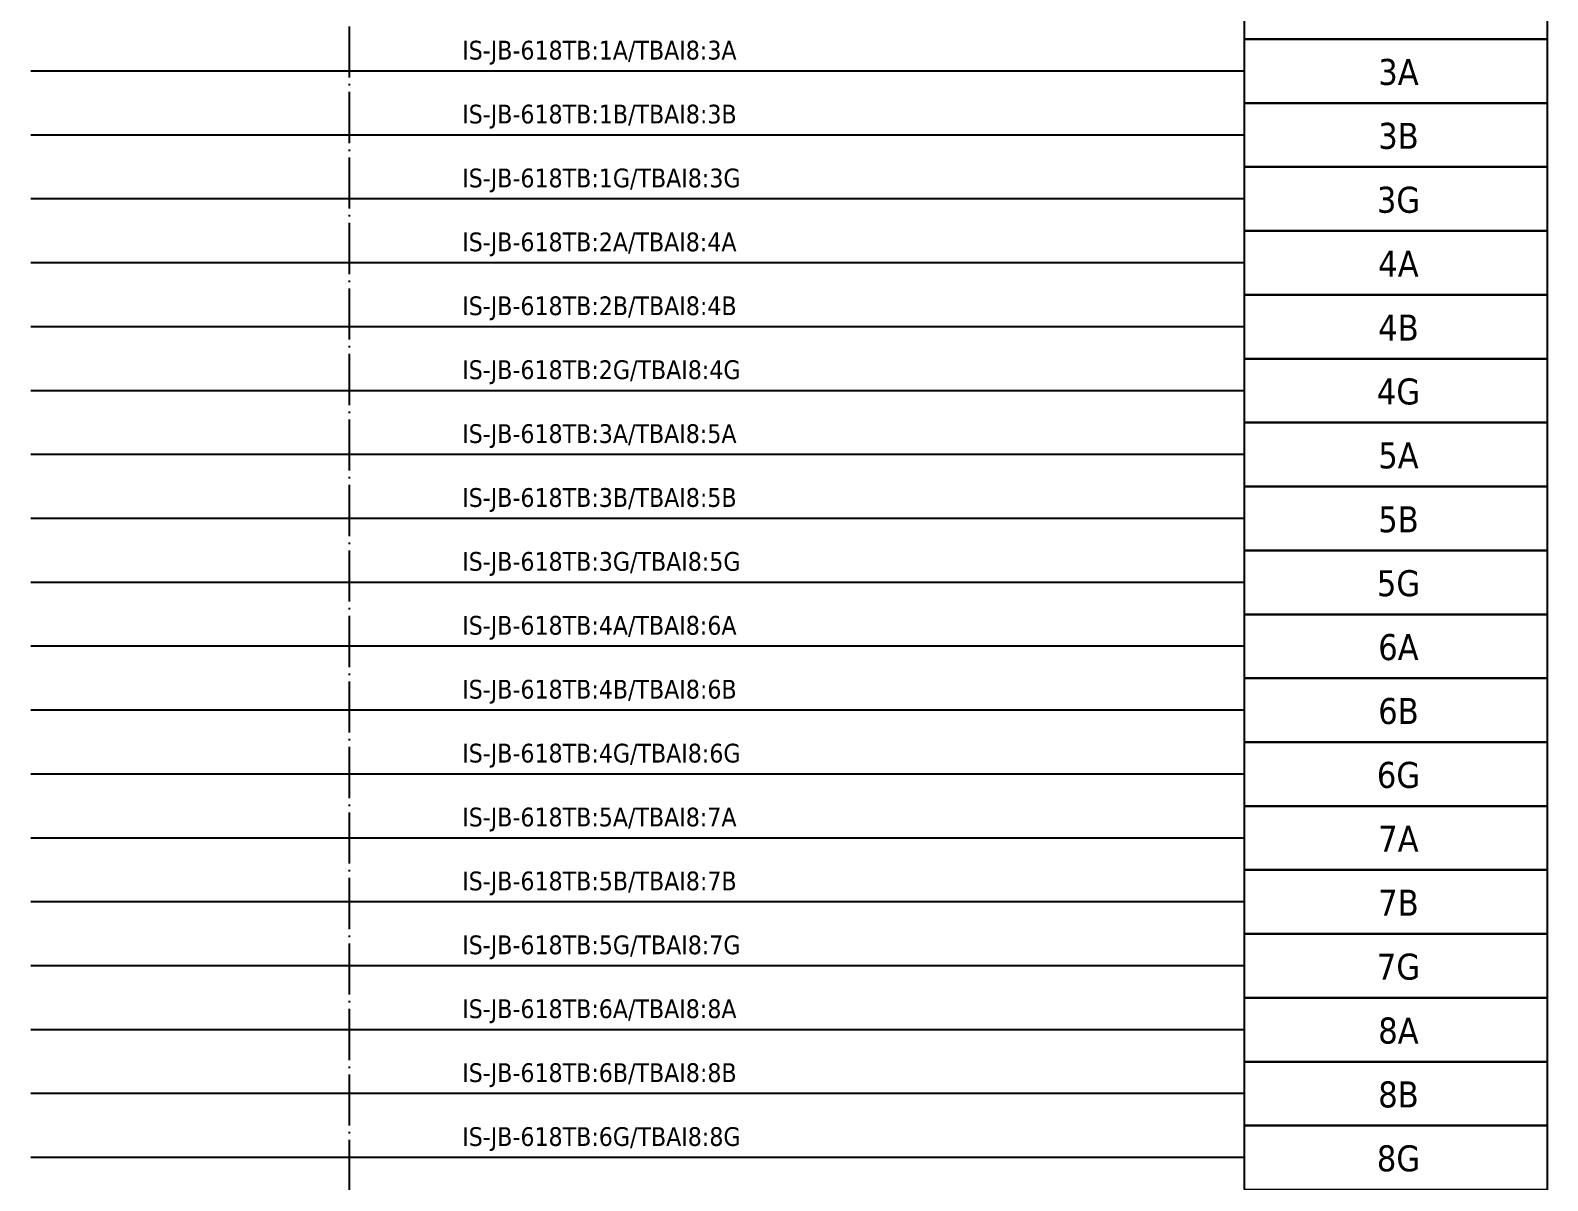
# Model space of a CAD drawing. Header units: millimetres. Extents: x 0 to 1792788, y -13 to 262234.
# Drawn here: x 89 to 184, y 151.6 to 223.6 of the extents above; entities that cross this region are included whole.
import ezdxf
from ezdxf.enums import TextEntityAlignment as Align

# ---------------------------------------------------------------- set-up
doc = ezdxf.new("R2010")
doc.units = ezdxf.units.MM
doc.linetypes.add('EPL_DASHDOT', pattern=[1, 0.8, -0.1, 0, -0.1])
for name, color, linetype, lineweight in [('EPLAN300', 5, 'Continuous', 25), ('EPLAN307', 134, 'EPL_DASHDOT', 25), ('EPLAN311', 7, 'Continuous', 25), ('EPLAN400', 5, 'Continuous', 35), ('EPLAN405', 7, 'Continuous', 25), ('EPLAN421', 5, 'Continuous', 35), ('EPLAN433', 251, 'Continuous', 35), ('EPLAN500', 7, 'Continuous', 35), ('EPLAN501', 7, 'Continuous', 35), ('EPLAN502', 7, 'Continuous', 35), ('EPLAN503', 7, 'Continuous', 35), ('EPLAN504', 7, 'Continuous', 35)]:
    doc.layers.add(name, color=color, linetype=linetype, lineweight=lineweight)
doc.styles.add('Tahoma', font='')
doc.styles.get('Tahoma').set_extended_font_data('Tahoma')

# ---------------------------------------------------------------- blocks, each defined once
blk = doc.blocks.new('EPLSYM_LibrarySPECIAL_en_US_Symbol427_Variant5_Placement1_4')
at = {"layer": 'EPLAN421', "color": 5, "style": 'Tahoma'}
for tag, p in [('17_20029[1]', (-0.9525, 3.335)), ('17_20029[2]', (20.0025, 3.335))]:
    blk.add_attdef(tag, text='', height=1.1739, dxfattribs=at).set_placement(p, align=Align.BOTTOM_RIGHT)
at = {"layer": 'EPLAN433', "color": 251, "style": 'Tahoma'}
blk.add_attdef('17_20406_1', text='', height=1.6254, dxfattribs=at).set_placement((0.9525, 1.5875), align=Align.BOTTOM_RIGHT)
blk.add_attdef('17_20406', text='', height=1.6254, dxfattribs=at).set_placement((0.9525, 1.5875), align=Align.BOTTOM_LEFT)
blk = doc.blocks.new('EPLSYM_LibrarySPECIAL_en_US_Symbol427_Variant5_Placement1_5')
at = {"layer": 'EPLAN421', "color": 5, "style": 'Tahoma'}
for tag, p in [('17_20029[1]', (-0.9525, 3.335)), ('17_20029[2]', (20.0025, 3.335))]:
    blk.add_attdef(tag, text='', height=1.1739, dxfattribs=at).set_placement(p, align=Align.BOTTOM_RIGHT)
at = {"layer": 'EPLAN433', "color": 251, "style": 'Tahoma'}
blk.add_attdef('17_20406_1', text='', height=1.6254, dxfattribs=at).set_placement((0.9525, 1.5875), align=Align.BOTTOM_RIGHT)
blk.add_attdef('17_20406', text='', height=1.6254, dxfattribs=at).set_placement((0.9525, 1.5875), align=Align.BOTTOM_LEFT)
blk = doc.blocks.new('EPLSYM_LibrarySPECIAL_en_US_Symbol427_Variant5_Placement1_6')
at = {"layer": 'EPLAN421', "color": 5, "style": 'Tahoma'}
for tag, p in [('17_20029[1]', (-0.9525, 3.335)), ('17_20029[2]', (20.0025, 3.335))]:
    blk.add_attdef(tag, text='', height=1.1739, dxfattribs=at).set_placement(p, align=Align.BOTTOM_RIGHT)
at = {"layer": 'EPLAN433', "color": 251, "style": 'Tahoma'}
blk.add_attdef('17_20406_1', text='', height=1.6254, dxfattribs=at).set_placement((0.9525, 1.5875), align=Align.BOTTOM_RIGHT)
blk.add_attdef('17_20406', text='', height=1.6254, dxfattribs=at).set_placement((0.9525, 1.5875), align=Align.BOTTOM_LEFT)
blk = doc.blocks.new('EPLSYM_LibrarySPECIAL_en_US_Symbol427_Variant5_Placement1_7')
at = {"layer": 'EPLAN421', "color": 5, "style": 'Tahoma'}
for tag, p in [('17_20029[1]', (-0.9525, 3.335)), ('17_20029[2]', (20.0025, 3.335))]:
    blk.add_attdef(tag, text='', height=1.1739, dxfattribs=at).set_placement(p, align=Align.BOTTOM_RIGHT)
at = {"layer": 'EPLAN433', "color": 251, "style": 'Tahoma'}
blk.add_attdef('17_20406_1', text='', height=1.6254, dxfattribs=at).set_placement((0.9525, 1.5875), align=Align.BOTTOM_RIGHT)
blk.add_attdef('17_20406', text='', height=1.6254, dxfattribs=at).set_placement((0.9525, 1.5875), align=Align.BOTTOM_LEFT)
blk = doc.blocks.new('EPLSYM_LibrarySPECIAL_en_US_Symbol427_Variant5_Placement1_8')
at = {"layer": 'EPLAN421', "color": 5, "style": 'Tahoma'}
for tag, p in [('17_20029[1]', (-0.9525, 3.335)), ('17_20029[2]', (20.0025, 3.335))]:
    blk.add_attdef(tag, text='', height=1.1739, dxfattribs=at).set_placement(p, align=Align.BOTTOM_RIGHT)
at = {"layer": 'EPLAN433', "color": 251, "style": 'Tahoma'}
blk.add_attdef('17_20406_1', text='', height=1.6254, dxfattribs=at).set_placement((0.9525, 1.5875), align=Align.BOTTOM_RIGHT)
blk.add_attdef('17_20406', text='', height=1.6254, dxfattribs=at).set_placement((0.9525, 1.5875), align=Align.BOTTOM_LEFT)
blk = doc.blocks.new('EPLSYM_LibrarySPECIAL_en_US_Symbol427_Variant5_Placement1_9')
at = {"layer": 'EPLAN421', "color": 5, "style": 'Tahoma'}
for tag, p in [('17_20029[1]', (-0.9525, 3.335)), ('17_20029[2]', (20.0025, 3.335))]:
    blk.add_attdef(tag, text='', height=1.1739, dxfattribs=at).set_placement(p, align=Align.BOTTOM_RIGHT)
at = {"layer": 'EPLAN433', "color": 251, "style": 'Tahoma'}
blk.add_attdef('17_20406_1', text='', height=1.6254, dxfattribs=at).set_placement((0.9525, 1.5875), align=Align.BOTTOM_RIGHT)
blk.add_attdef('17_20406', text='', height=1.6254, dxfattribs=at).set_placement((0.9525, 1.5875), align=Align.BOTTOM_LEFT)
blk = doc.blocks.new('EPLSYM_LibrarySPECIAL_en_US_Symbol427_Variant5_Placement1_10')
at = {"layer": 'EPLAN421', "color": 5, "style": 'Tahoma'}
for tag, p in [('17_20029[1]', (-0.9525, 3.335)), ('17_20029[2]', (20.0025, 3.335))]:
    blk.add_attdef(tag, text='', height=1.1739, dxfattribs=at).set_placement(p, align=Align.BOTTOM_RIGHT)
at = {"layer": 'EPLAN433', "color": 251, "style": 'Tahoma'}
blk.add_attdef('17_20406_1', text='', height=1.6254, dxfattribs=at).set_placement((0.9525, 1.5875), align=Align.BOTTOM_RIGHT)
blk.add_attdef('17_20406', text='', height=1.6254, dxfattribs=at).set_placement((0.9525, 1.5875), align=Align.BOTTOM_LEFT)
blk = doc.blocks.new('EPLSYM_LibrarySPECIAL_en_US_Symbol427_Variant5_Placement1_11')
at = {"layer": 'EPLAN421', "color": 5, "style": 'Tahoma'}
for tag, p in [('17_20029[1]', (-0.9525, 3.335)), ('17_20029[2]', (20.0025, 3.335))]:
    blk.add_attdef(tag, text='', height=1.1739, dxfattribs=at).set_placement(p, align=Align.BOTTOM_RIGHT)
at = {"layer": 'EPLAN433', "color": 251, "style": 'Tahoma'}
blk.add_attdef('17_20406_1', text='', height=1.6254, dxfattribs=at).set_placement((0.9525, 1.5875), align=Align.BOTTOM_RIGHT)
blk.add_attdef('17_20406', text='', height=1.6254, dxfattribs=at).set_placement((0.9525, 1.5875), align=Align.BOTTOM_LEFT)
blk = doc.blocks.new('EPLSYM_LibrarySPECIAL_en_US_Symbol427_Variant5_Placement1_12')
at = {"layer": 'EPLAN421', "color": 5, "style": 'Tahoma'}
for tag, p in [('17_20029[1]', (-0.9525, 3.335)), ('17_20029[2]', (20.0025, 3.335))]:
    blk.add_attdef(tag, text='', height=1.1739, dxfattribs=at).set_placement(p, align=Align.BOTTOM_RIGHT)
at = {"layer": 'EPLAN433', "color": 251, "style": 'Tahoma'}
blk.add_attdef('17_20406_1', text='', height=1.6254, dxfattribs=at).set_placement((0.9525, 1.5875), align=Align.BOTTOM_RIGHT)
blk.add_attdef('17_20406', text='', height=1.6254, dxfattribs=at).set_placement((0.9525, 1.5875), align=Align.BOTTOM_LEFT)
blk = doc.blocks.new('EPLSYM_LibrarySPECIAL_en_US_Symbol427_Variant5_Placement1_13')
at = {"layer": 'EPLAN421', "color": 5, "style": 'Tahoma'}
for tag, p in [('17_20029[1]', (-0.9525, 3.335)), ('17_20029[2]', (20.0025, 3.335))]:
    blk.add_attdef(tag, text='', height=1.1739, dxfattribs=at).set_placement(p, align=Align.BOTTOM_RIGHT)
at = {"layer": 'EPLAN433', "color": 251, "style": 'Tahoma'}
blk.add_attdef('17_20406_1', text='', height=1.6254, dxfattribs=at).set_placement((0.9525, 1.5875), align=Align.BOTTOM_RIGHT)
blk.add_attdef('17_20406', text='', height=1.6254, dxfattribs=at).set_placement((0.9525, 1.5875), align=Align.BOTTOM_LEFT)
blk = doc.blocks.new('EPLSYM_LibrarySPECIAL_en_US_Symbol427_Variant5_Placement1_14')
at = {"layer": 'EPLAN421', "color": 5, "style": 'Tahoma'}
for tag, p in [('17_20029[1]', (-0.9525, 3.335)), ('17_20029[2]', (20.0025, 3.335))]:
    blk.add_attdef(tag, text='', height=1.1739, dxfattribs=at).set_placement(p, align=Align.BOTTOM_RIGHT)
at = {"layer": 'EPLAN433', "color": 251, "style": 'Tahoma'}
blk.add_attdef('17_20406_1', text='', height=1.6254, dxfattribs=at).set_placement((0.9525, 1.5875), align=Align.BOTTOM_RIGHT)
blk.add_attdef('17_20406', text='', height=1.6254, dxfattribs=at).set_placement((0.9525, 1.5875), align=Align.BOTTOM_LEFT)
blk = doc.blocks.new('EPLSYM_LibrarySPECIAL_en_US_Symbol427_Variant5_Placement1_15')
at = {"layer": 'EPLAN421', "color": 5, "style": 'Tahoma'}
for tag, p in [('17_20029[1]', (-0.9525, 3.335)), ('17_20029[2]', (20.0025, 3.335))]:
    blk.add_attdef(tag, text='', height=1.1739, dxfattribs=at).set_placement(p, align=Align.BOTTOM_RIGHT)
at = {"layer": 'EPLAN433', "color": 251, "style": 'Tahoma'}
blk.add_attdef('17_20406_1', text='', height=1.6254, dxfattribs=at).set_placement((0.9525, 1.5875), align=Align.BOTTOM_RIGHT)
blk.add_attdef('17_20406', text='', height=1.6254, dxfattribs=at).set_placement((0.9525, 1.5875), align=Align.BOTTOM_LEFT)
blk = doc.blocks.new('EPLSYM_LibrarySPECIAL_en_US_Symbol427_Variant5_Placement1_33')
at = {"layer": 'EPLAN421', "color": 5, "style": 'Tahoma'}
for tag, p in [('17_20029[1]', (-0.9525, 3.335)), ('17_20029[2]', (20.0025, 3.335))]:
    blk.add_attdef(tag, text='', height=1.1739, dxfattribs=at).set_placement(p, align=Align.BOTTOM_RIGHT)
at = {"layer": 'EPLAN433', "color": 251, "style": 'Tahoma'}
blk.add_attdef('17_20406_1', text='', height=1.6254, dxfattribs=at).set_placement((0.9525, 1.5875), align=Align.BOTTOM_RIGHT)
blk.add_attdef('17_20406', text='', height=1.6254, dxfattribs=at).set_placement((0.9525, 1.5875), align=Align.BOTTOM_LEFT)
blk = doc.blocks.new('EPLSYM_LibrarySPECIAL_en_US_Symbol427_Variant5_Placement1_34')
at = {"layer": 'EPLAN421', "color": 5, "style": 'Tahoma'}
for tag, p in [('17_20029[1]', (-0.9525, 3.335)), ('17_20029[2]', (20.0025, 3.335))]:
    blk.add_attdef(tag, text='', height=1.1739, dxfattribs=at).set_placement(p, align=Align.BOTTOM_RIGHT)
at = {"layer": 'EPLAN433', "color": 251, "style": 'Tahoma'}
blk.add_attdef('17_20406_1', text='', height=1.6254, dxfattribs=at).set_placement((0.9525, 1.5875), align=Align.BOTTOM_RIGHT)
blk.add_attdef('17_20406', text='', height=1.6254, dxfattribs=at).set_placement((0.9525, 1.5875), align=Align.BOTTOM_LEFT)
blk = doc.blocks.new('EPLSYM_LibrarySPECIAL_en_US_Symbol427_Variant5_Placement1_35')
at = {"layer": 'EPLAN421', "color": 5, "style": 'Tahoma'}
for tag, p in [('17_20029[1]', (-0.9525, 3.335)), ('17_20029[2]', (20.0025, 3.335))]:
    blk.add_attdef(tag, text='', height=1.1739, dxfattribs=at).set_placement(p, align=Align.BOTTOM_RIGHT)
at = {"layer": 'EPLAN433', "color": 251, "style": 'Tahoma'}
blk.add_attdef('17_20406_1', text='', height=1.6254, dxfattribs=at).set_placement((0.9525, 1.5875), align=Align.BOTTOM_RIGHT)
blk.add_attdef('17_20406', text='', height=1.6254, dxfattribs=at).set_placement((0.9525, 1.5875), align=Align.BOTTOM_LEFT)
blk = doc.blocks.new('EPLSYM_LibrarySPECIAL_en_US_Symbol427_Variant5_Placement1_36')
at = {"layer": 'EPLAN421', "color": 5, "style": 'Tahoma'}
for tag, p in [('17_20029[1]', (-0.9525, 3.335)), ('17_20029[2]', (20.0025, 3.335))]:
    blk.add_attdef(tag, text='', height=1.1739, dxfattribs=at).set_placement(p, align=Align.BOTTOM_RIGHT)
at = {"layer": 'EPLAN433', "color": 251, "style": 'Tahoma'}
blk.add_attdef('17_20406_1', text='', height=1.6254, dxfattribs=at).set_placement((0.9525, 1.5875), align=Align.BOTTOM_RIGHT)
blk.add_attdef('17_20406', text='', height=1.6254, dxfattribs=at).set_placement((0.9525, 1.5875), align=Align.BOTTOM_LEFT)
blk = doc.blocks.new('EPLSYM_LibrarySPECIAL_en_US_Symbol427_Variant5_Placement1_37')
at = {"layer": 'EPLAN421', "color": 5, "style": 'Tahoma'}
for tag, p in [('17_20029[1]', (-0.9525, 3.335)), ('17_20029[2]', (20.0025, 3.335))]:
    blk.add_attdef(tag, text='', height=1.1739, dxfattribs=at).set_placement(p, align=Align.BOTTOM_RIGHT)
at = {"layer": 'EPLAN433', "color": 251, "style": 'Tahoma'}
blk.add_attdef('17_20406_1', text='', height=1.6254, dxfattribs=at).set_placement((0.9525, 1.5875), align=Align.BOTTOM_RIGHT)
blk.add_attdef('17_20406', text='', height=1.6254, dxfattribs=at).set_placement((0.9525, 1.5875), align=Align.BOTTOM_LEFT)
blk = doc.blocks.new('EPLSYM_LibrarySPECIAL_en_US_Symbol427_Variant5_Placement1_38')
at = {"layer": 'EPLAN421', "color": 5, "style": 'Tahoma'}
for tag, p in [('17_20029[1]', (-0.9525, 3.335)), ('17_20029[2]', (20.0025, 3.335))]:
    blk.add_attdef(tag, text='', height=1.1739, dxfattribs=at).set_placement(p, align=Align.BOTTOM_RIGHT)
at = {"layer": 'EPLAN433', "color": 251, "style": 'Tahoma'}
blk.add_attdef('17_20406_1', text='', height=1.6254, dxfattribs=at).set_placement((0.9525, 1.5875), align=Align.BOTTOM_RIGHT)
blk.add_attdef('17_20406', text='', height=1.6254, dxfattribs=at).set_placement((0.9525, 1.5875), align=Align.BOTTOM_LEFT)
blk = doc.blocks.new('EPLSYM_LibrarySPECIAL_Symbol308_Variant0_Placement0')
at = {"layer": 'EPLAN405', "color": 7, "style": 'Tahoma'}
for tag, p in [('17_31011', (1.5, 6.35)), ('17_31002', (1.5, 0.5))]:
    blk.add_attdef(tag, text='', height=1.174, dxfattribs=at).set_placement(p, align=Align.BOTTOM_LEFT)
for tag, p in [('17_31004', (1.5, 4.4)), ('17_31003', (1.5, 2.45))]:
    blk.add_attdef(tag, p, '', height=1.174, dxfattribs=at)
blk = doc.blocks.new('EPLSYM_LibrarySPECIAL_Symbol2_Variant0_Placement1_18')
at = {"layer": 'EPLAN307', "lineweight": 25, "ltscale": 4}
blk.add_lwpolyline([(0, -114), (106, -114), (106, 0), (0, 0)], close=True, dxfattribs=at)
at = {"layer": 'EPLAN400', "color": 5, "style": 'Tahoma'}
blk.add_attdef('88_20010', text='', height=2.2575, dxfattribs=at).set_placement((-1.5, -0.9515), align=Align.TOP_RIGHT)
at = {"layer": 'EPLAN500', "color": 7, "style": 'Tahoma'}
blk.add_attdef('88_20027', text='', height=1.6254, dxfattribs=at).set_placement((-1.5, -4.57508), align=Align.TOP_RIGHT)
at = {"layer": 'EPLAN501', "color": 7, "style": 'Tahoma'}
blk.add_attdef('88_20011', text='', height=1.6254, dxfattribs=at).set_placement((-1.5, -9.97508), align=Align.TOP_RIGHT)
at = {"layer": 'EPLAN502', "color": 7, "style": 'Tahoma'}
blk.add_attdef('88_20025', text='', height=1.6254, dxfattribs=at).set_placement((-1.5, -12.67508), align=Align.TOP_RIGHT)
at = {"layer": 'EPLAN503', "color": 7, "style": 'Tahoma'}
blk.add_attdef('88_20024', text='', height=1.6254, dxfattribs=at).set_placement((-1.5, -15.37508), align=Align.TOP_RIGHT)
at = {"layer": 'EPLAN504', "color": 7, "style": 'Tahoma'}
blk.add_attdef('88_20901[1]', text='', height=1.6254, dxfattribs=at).set_placement((-1.5, -7.27508), align=Align.TOP_RIGHT)

msp = doc.modelspace()

# ---------------------------------------------------------------- linework, layer by layer
at = {"layer": 'EPLAN300', "color": 3, "lineweight": 25, "ltscale": 4}
for points in [[(165, 223), (184, 223), (184, 227), (165, 227)], [(165, 211), (184, 211), (184, 215), (165, 215)], [(165, 199), (184, 199), (184, 203), (165, 203)], [(165, 187), (184, 187), (184, 191), (165, 191)], [(165, 175), (184, 175), (184, 179), (165, 179)], [(165, 163), (184, 163), (184, 167), (165, 167)], [(165, 151), (184, 151), (184, 155), (165, 155)]]:
    msp.add_lwpolyline(points, close=True, dxfattribs=at)
at = {"layer": 'EPLAN300', "lineweight": 25, "ltscale": 4}
for points in [[(165, 219), (184, 219), (184, 223), (165, 223)], [(165, 215), (184, 215), (184, 219), (165, 219)], [(165, 207), (184, 207), (184, 211), (165, 211)], [(165, 203), (184, 203), (184, 207), (165, 207)], [(165, 195), (184, 195), (184, 199), (165, 199)], [(165, 191), (184, 191), (184, 195), (165, 195)], [(165, 183), (184, 183), (184, 187), (165, 187)], [(165, 179), (184, 179), (184, 183), (165, 183)], [(165, 171), (184, 171), (184, 175), (165, 175)], [(165, 167), (184, 167), (184, 171), (165, 171)], [(165, 159), (184, 159), (184, 163), (165, 163)], [(165, 155), (184, 155), (184, 159), (165, 159)]]:
    msp.add_lwpolyline(points, close=True, dxfattribs=at)
at = {"layer": 'EPLAN311', "color": 7, "ltscale": 4}
for p, q in [((165, 221), (89.05, 221)), ((165, 217), (89.05, 217)), ((165, 213), (89.05, 213)), ((165, 209), (89.05, 209)), ((165, 205), (89.05, 205)), ((165, 201), (89.05, 201)), ((165, 197), (89.05, 197)), ((165, 193), (89.05, 193)), ((165, 189), (89.05, 189)), ((165, 185), (89.05, 185)), ((165, 181), (89.05, 181)), ((165, 177), (89.05, 177)), ((165, 173), (89.05, 173)), ((165, 169), (89.05, 169)), ((165, 165), (89.05, 165)), ((165, 161), (89.05, 161)), ((165, 157), (89.05, 157)), ((165, 153), (89.05, 153))]:
    msp.add_line(p, q, dxfattribs=at)

# ---------------------------------------------------------------- block references
msp.add_blockref('EPLSYM_LibrarySPECIAL_Symbol2_Variant0_Placement1_18', (3, 228))
ref = msp.add_blockref('EPLSYM_LibrarySPECIAL_Symbol308_Variant0_Placement0', (116, 221))
ref.add_attrib('17_31011', 'IS-JB-618TB:1A/TBAI8:3A', dxfattribs={"layer": 'EPLAN405', "color": 7, "height": 1.1739, "style": 'Tahoma'}).set_placement((116.055, 221.374), align=Align.BOTTOM_LEFT)
ref = msp.add_blockref('EPLSYM_LibrarySPECIAL_en_US_Symbol427_Variant5_Placement1_4', (165, 221))
ref.add_attrib('17_20011', '3A', dxfattribs={"layer": 'EPLAN501', "color": 7, "height": 1.6254, "style": 'Tahoma'}).set_placement((174.661, 219.65), align=Align.BOTTOM_CENTER)
ref = msp.add_blockref('EPLSYM_LibrarySPECIAL_Symbol308_Variant0_Placement0', (116, 217))
ref.add_attrib('17_31011', 'IS-JB-618TB:1B/TBAI8:3B', dxfattribs={"layer": 'EPLAN405', "color": 7, "height": 1.1739, "style": 'Tahoma'}).set_placement((116.055, 217.374), align=Align.BOTTOM_LEFT)
ref = msp.add_blockref('EPLSYM_LibrarySPECIAL_en_US_Symbol427_Variant5_Placement1_5', (165, 217))
ref.add_attrib('17_20011', '3B', dxfattribs={"layer": 'EPLAN501', "color": 7, "height": 1.6254, "style": 'Tahoma'}).set_placement((174.661, 215.65), align=Align.BOTTOM_CENTER)
ref = msp.add_blockref('EPLSYM_LibrarySPECIAL_Symbol308_Variant0_Placement0', (116, 213))
ref.add_attrib('17_31011', 'IS-JB-618TB:1G/TBAI8:3G', dxfattribs={"layer": 'EPLAN405', "color": 7, "height": 1.1739, "style": 'Tahoma'}).set_placement((116.055, 213.374), align=Align.BOTTOM_LEFT)
ref = msp.add_blockref('EPLSYM_LibrarySPECIAL_en_US_Symbol427_Variant5_Placement1_33', (165, 213))
ref.add_attrib('17_20011', '3G', dxfattribs={"layer": 'EPLAN501', "color": 7, "height": 1.6254, "style": 'Tahoma'}).set_placement((174.661, 211.65), align=Align.BOTTOM_CENTER)
ref = msp.add_blockref('EPLSYM_LibrarySPECIAL_Symbol308_Variant0_Placement0', (116, 209))
ref.add_attrib('17_31011', 'IS-JB-618TB:2A/TBAI8:4A', dxfattribs={"layer": 'EPLAN405', "color": 7, "height": 1.1739, "style": 'Tahoma'}).set_placement((116.055, 209.374), align=Align.BOTTOM_LEFT)
ref = msp.add_blockref('EPLSYM_LibrarySPECIAL_en_US_Symbol427_Variant5_Placement1_6', (165, 209))
ref.add_attrib('17_20011', '4A', dxfattribs={"layer": 'EPLAN501', "color": 7, "height": 1.6254, "style": 'Tahoma'}).set_placement((174.661, 207.65), align=Align.BOTTOM_CENTER)
ref = msp.add_blockref('EPLSYM_LibrarySPECIAL_Symbol308_Variant0_Placement0', (116, 205))
ref.add_attrib('17_31011', 'IS-JB-618TB:2B/TBAI8:4B', dxfattribs={"layer": 'EPLAN405', "color": 7, "height": 1.1739, "style": 'Tahoma'}).set_placement((116.055, 205.374), align=Align.BOTTOM_LEFT)
ref = msp.add_blockref('EPLSYM_LibrarySPECIAL_en_US_Symbol427_Variant5_Placement1_7', (165, 205))
ref.add_attrib('17_20011', '4B', dxfattribs={"layer": 'EPLAN501', "color": 7, "height": 1.6254, "style": 'Tahoma'}).set_placement((174.661, 203.65), align=Align.BOTTOM_CENTER)
ref = msp.add_blockref('EPLSYM_LibrarySPECIAL_Symbol308_Variant0_Placement0', (116, 201))
ref.add_attrib('17_31011', 'IS-JB-618TB:2G/TBAI8:4G', dxfattribs={"layer": 'EPLAN405', "color": 7, "height": 1.1739, "style": 'Tahoma'}).set_placement((116.055, 201.374), align=Align.BOTTOM_LEFT)
ref = msp.add_blockref('EPLSYM_LibrarySPECIAL_en_US_Symbol427_Variant5_Placement1_34', (165, 201))
ref.add_attrib('17_20011', '4G', dxfattribs={"layer": 'EPLAN501', "color": 7, "height": 1.6254, "style": 'Tahoma'}).set_placement((174.661, 199.65), align=Align.BOTTOM_CENTER)
ref = msp.add_blockref('EPLSYM_LibrarySPECIAL_Symbol308_Variant0_Placement0', (116, 197))
ref.add_attrib('17_31011', 'IS-JB-618TB:3A/TBAI8:5A', dxfattribs={"layer": 'EPLAN405', "color": 7, "height": 1.1739, "style": 'Tahoma'}).set_placement((116.055, 197.374), align=Align.BOTTOM_LEFT)
ref = msp.add_blockref('EPLSYM_LibrarySPECIAL_en_US_Symbol427_Variant5_Placement1_8', (165, 197))
ref.add_attrib('17_20011', '5A', dxfattribs={"layer": 'EPLAN501', "color": 7, "height": 1.6254, "style": 'Tahoma'}).set_placement((174.661, 195.65), align=Align.BOTTOM_CENTER)
ref = msp.add_blockref('EPLSYM_LibrarySPECIAL_Symbol308_Variant0_Placement0', (116, 193))
ref.add_attrib('17_31011', 'IS-JB-618TB:3B/TBAI8:5B', dxfattribs={"layer": 'EPLAN405', "color": 7, "height": 1.1739, "style": 'Tahoma'}).set_placement((116.055, 193.374), align=Align.BOTTOM_LEFT)
ref = msp.add_blockref('EPLSYM_LibrarySPECIAL_en_US_Symbol427_Variant5_Placement1_9', (165, 193))
ref.add_attrib('17_20011', '5B', dxfattribs={"layer": 'EPLAN501', "color": 7, "height": 1.6254, "style": 'Tahoma'}).set_placement((174.661, 191.65), align=Align.BOTTOM_CENTER)
ref = msp.add_blockref('EPLSYM_LibrarySPECIAL_Symbol308_Variant0_Placement0', (116, 189))
ref.add_attrib('17_31011', 'IS-JB-618TB:3G/TBAI8:5G', dxfattribs={"layer": 'EPLAN405', "color": 7, "height": 1.1739, "style": 'Tahoma'}).set_placement((116.055, 189.374), align=Align.BOTTOM_LEFT)
ref = msp.add_blockref('EPLSYM_LibrarySPECIAL_en_US_Symbol427_Variant5_Placement1_35', (165, 189))
ref.add_attrib('17_20011', '5G', dxfattribs={"layer": 'EPLAN501', "color": 7, "height": 1.6254, "style": 'Tahoma'}).set_placement((174.661, 187.65), align=Align.BOTTOM_CENTER)
ref = msp.add_blockref('EPLSYM_LibrarySPECIAL_Symbol308_Variant0_Placement0', (116, 185))
ref.add_attrib('17_31011', 'IS-JB-618TB:4A/TBAI8:6A', dxfattribs={"layer": 'EPLAN405', "color": 7, "height": 1.1739, "style": 'Tahoma'}).set_placement((116.055, 185.374), align=Align.BOTTOM_LEFT)
ref = msp.add_blockref('EPLSYM_LibrarySPECIAL_en_US_Symbol427_Variant5_Placement1_10', (165, 185))
ref.add_attrib('17_20011', '6A', dxfattribs={"layer": 'EPLAN501', "color": 7, "height": 1.6254, "style": 'Tahoma'}).set_placement((174.661, 183.65), align=Align.BOTTOM_CENTER)
ref = msp.add_blockref('EPLSYM_LibrarySPECIAL_Symbol308_Variant0_Placement0', (116, 181))
ref.add_attrib('17_31011', 'IS-JB-618TB:4B/TBAI8:6B', dxfattribs={"layer": 'EPLAN405', "color": 7, "height": 1.1739, "style": 'Tahoma'}).set_placement((116.055, 181.374), align=Align.BOTTOM_LEFT)
ref = msp.add_blockref('EPLSYM_LibrarySPECIAL_en_US_Symbol427_Variant5_Placement1_11', (165, 181))
ref.add_attrib('17_20011', '6B', dxfattribs={"layer": 'EPLAN501', "color": 7, "height": 1.6254, "style": 'Tahoma'}).set_placement((174.661, 179.65), align=Align.BOTTOM_CENTER)
ref = msp.add_blockref('EPLSYM_LibrarySPECIAL_Symbol308_Variant0_Placement0', (116, 177))
ref.add_attrib('17_31011', 'IS-JB-618TB:4G/TBAI8:6G', dxfattribs={"layer": 'EPLAN405', "color": 7, "height": 1.1739, "style": 'Tahoma'}).set_placement((116.055, 177.374), align=Align.BOTTOM_LEFT)
ref = msp.add_blockref('EPLSYM_LibrarySPECIAL_en_US_Symbol427_Variant5_Placement1_36', (165, 177))
ref.add_attrib('17_20011', '6G', dxfattribs={"layer": 'EPLAN501', "color": 7, "height": 1.6254, "style": 'Tahoma'}).set_placement((174.661, 175.65), align=Align.BOTTOM_CENTER)
ref = msp.add_blockref('EPLSYM_LibrarySPECIAL_Symbol308_Variant0_Placement0', (116, 173))
ref.add_attrib('17_31011', 'IS-JB-618TB:5A/TBAI8:7A', dxfattribs={"layer": 'EPLAN405', "color": 7, "height": 1.1739, "style": 'Tahoma'}).set_placement((116.055, 173.374), align=Align.BOTTOM_LEFT)
ref = msp.add_blockref('EPLSYM_LibrarySPECIAL_en_US_Symbol427_Variant5_Placement1_12', (165, 173))
ref.add_attrib('17_20011', '7A', dxfattribs={"layer": 'EPLAN501', "color": 7, "height": 1.6254, "style": 'Tahoma'}).set_placement((174.661, 171.65), align=Align.BOTTOM_CENTER)
ref = msp.add_blockref('EPLSYM_LibrarySPECIAL_Symbol308_Variant0_Placement0', (116, 169))
ref.add_attrib('17_31011', 'IS-JB-618TB:5B/TBAI8:7B', dxfattribs={"layer": 'EPLAN405', "color": 7, "height": 1.1739, "style": 'Tahoma'}).set_placement((116.055, 169.374), align=Align.BOTTOM_LEFT)
ref = msp.add_blockref('EPLSYM_LibrarySPECIAL_en_US_Symbol427_Variant5_Placement1_13', (165, 169))
ref.add_attrib('17_20011', '7B', dxfattribs={"layer": 'EPLAN501', "color": 7, "height": 1.6254, "style": 'Tahoma'}).set_placement((174.661, 167.65), align=Align.BOTTOM_CENTER)
ref = msp.add_blockref('EPLSYM_LibrarySPECIAL_Symbol308_Variant0_Placement0', (116, 165))
ref.add_attrib('17_31011', 'IS-JB-618TB:5G/TBAI8:7G', dxfattribs={"layer": 'EPLAN405', "color": 7, "height": 1.1739, "style": 'Tahoma'}).set_placement((116.055, 165.374), align=Align.BOTTOM_LEFT)
ref = msp.add_blockref('EPLSYM_LibrarySPECIAL_en_US_Symbol427_Variant5_Placement1_37', (165, 165))
ref.add_attrib('17_20011', '7G', dxfattribs={"layer": 'EPLAN501', "color": 7, "height": 1.6254, "style": 'Tahoma'}).set_placement((174.661, 163.65), align=Align.BOTTOM_CENTER)
ref = msp.add_blockref('EPLSYM_LibrarySPECIAL_Symbol308_Variant0_Placement0', (116, 161))
ref.add_attrib('17_31011', 'IS-JB-618TB:6A/TBAI8:8A', dxfattribs={"layer": 'EPLAN405', "color": 7, "height": 1.1739, "style": 'Tahoma'}).set_placement((116.055, 161.374), align=Align.BOTTOM_LEFT)
ref = msp.add_blockref('EPLSYM_LibrarySPECIAL_en_US_Symbol427_Variant5_Placement1_14', (165, 161))
ref.add_attrib('17_20011', '8A', dxfattribs={"layer": 'EPLAN501', "color": 7, "height": 1.6254, "style": 'Tahoma'}).set_placement((174.661, 159.65), align=Align.BOTTOM_CENTER)
ref = msp.add_blockref('EPLSYM_LibrarySPECIAL_Symbol308_Variant0_Placement0', (116, 157))
ref.add_attrib('17_31011', 'IS-JB-618TB:6B/TBAI8:8B', dxfattribs={"layer": 'EPLAN405', "color": 7, "height": 1.1739, "style": 'Tahoma'}).set_placement((116.055, 157.374), align=Align.BOTTOM_LEFT)
ref = msp.add_blockref('EPLSYM_LibrarySPECIAL_en_US_Symbol427_Variant5_Placement1_15', (165, 157))
ref.add_attrib('17_20011', '8B', dxfattribs={"layer": 'EPLAN501', "color": 7, "height": 1.6254, "style": 'Tahoma'}).set_placement((174.661, 155.65), align=Align.BOTTOM_CENTER)
ref = msp.add_blockref('EPLSYM_LibrarySPECIAL_Symbol308_Variant0_Placement0', (116, 153))
ref.add_attrib('17_31011', 'IS-JB-618TB:6G/TBAI8:8G', dxfattribs={"layer": 'EPLAN405', "color": 7, "height": 1.1739, "style": 'Tahoma'}).set_placement((116.055, 153.374), align=Align.BOTTOM_LEFT)
ref = msp.add_blockref('EPLSYM_LibrarySPECIAL_en_US_Symbol427_Variant5_Placement1_38', (165, 153))
ref.add_attrib('17_20011', '8G', dxfattribs={"layer": 'EPLAN501', "color": 7, "height": 1.6254, "style": 'Tahoma'}).set_placement((174.661, 151.65), align=Align.BOTTOM_CENTER)

doc.saveas('drawing.dxf')
